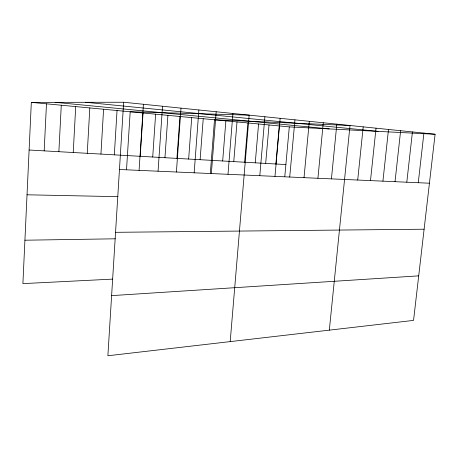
<?xml version="1.0" encoding="UTF-8"?>
<svg xmlns="http://www.w3.org/2000/svg" width="458" height="458" viewBox="0 0 458 458"><rect width="100%" height="100%" fill="white"/><g stroke="black" fill="none" stroke-linecap="round" stroke-linejoin="round"><path stroke-width="0.69" d="M123.643 102.243L107.876 355.757L413.551 320.4L435.1 134.251L123.643 102.243L31.327 102.374L22.9 283.622L112.817 279.105M44.174 150.865L46.481 103.817M58.876 151.701L61.275 105.226M73.228 152.514L75.713 106.594M87.249 153.304L89.814 107.933M100.943 154.083L103.582 109.244M114.328 154.838L117.042 110.521M126.54 169.391L130.192 111.775L249.152 115.141L230.197 341.611M139.083 170.37L143.417 104.275M140.205 156.31L143.045 112.994M152.714 157.014L155.617 114.191M158.056 171.206L162.527 106.239M164.949 157.712L167.909 115.359M176.925 158.388L179.937 116.498M176.404 172.019L181.002 108.14M188.644 159.052L191.707 117.62M194.158 172.803L198.875 109.972M200.112 159.705L203.226 118.714M210.348 173.13L214.504 119.784L350.009 125.503L329.325 330.144M211.35 173.565L216.176 111.752M222.674 160.981L225.874 120.866M228.004 174.303L232.922 113.475M233.763 161.611L237.009 121.925M244.624 162.224L247.904 122.962M255.261 162.825L258.575 123.975M259.795 175.706L264.884 116.756M265.674 163.414L269.029 124.971M275.882 163.998L279.271 125.944M274.977 176.382L280.141 118.324M284.807 176.45L289.307 126.895L435.1 134.251M289.714 177.034L294.946 119.847M304.02 177.664L309.316 121.324M317.921 178.282L323.274 122.761M331.426 178.878L336.83 124.152M357.709 180.04L363.205 126.86M370.493 180.607L376.029 128.183M382.928 181.156L388.499 129.459M395.031 181.689L400.624 130.707M406.801 182.21L412.429 131.921M418.269 182.719L423.913 133.101M111.615 295.628L418.709 275.853M24.921 240.215L115.324 238.801M115.553 232.315L424.108 229.212M27.028 194.793L117.946 196.671M119.458 169.5L429.432 183.211M29.112 150.012L285.889 164.565M31.327 102.374L289.307 126.895M55.143 102.34L329.273 128.91M85.703 102.294L378.079 131.377"/></g></svg>
